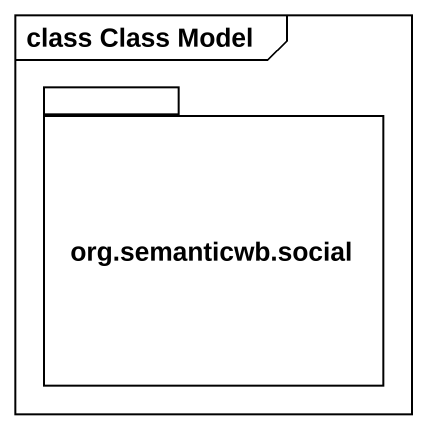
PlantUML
@startuml
mainframe class Class Model
package "org.semanticwb.social" as org_semanticwb_social {
}
@enduml
